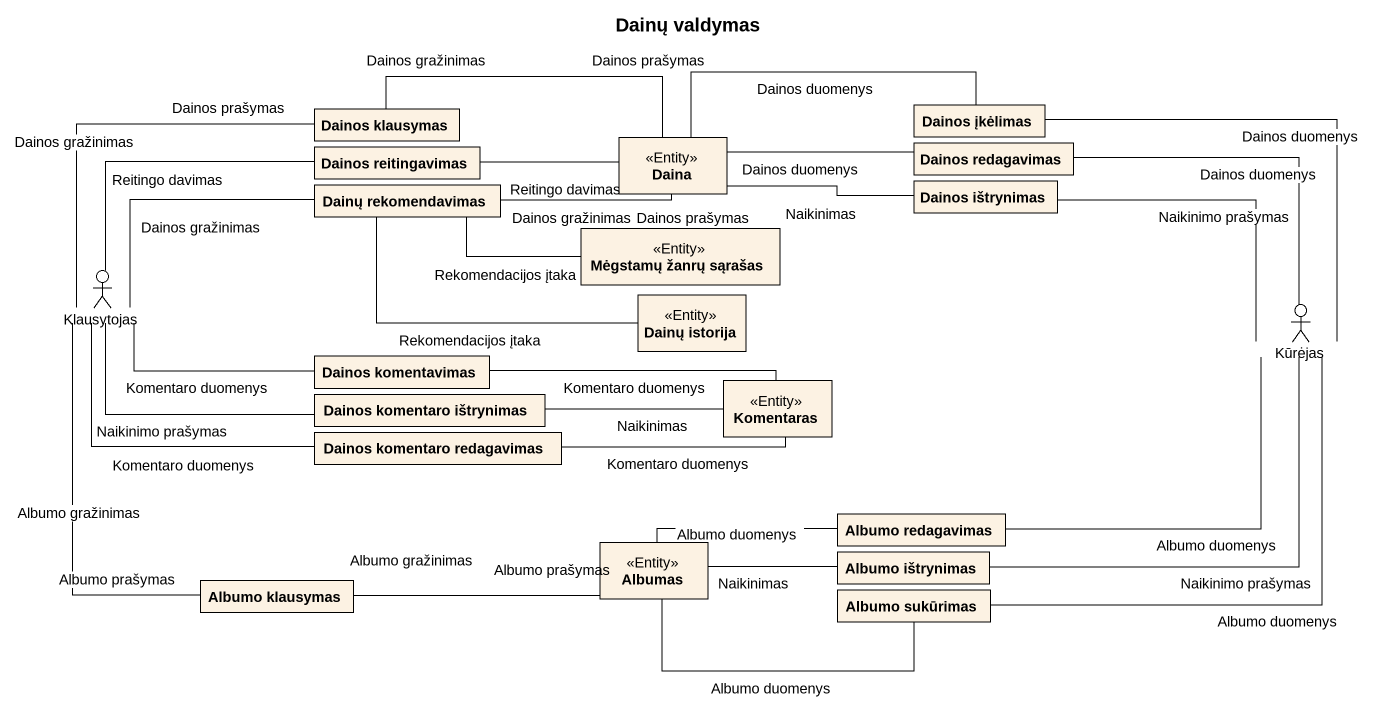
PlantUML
@startuml
title Dainų valdymas
allowmixing
hide circle
hide empty members
class "Dainos įkėlimas" as Dainos_įkėlimas
class "Dainos reitingavimas" as Dainos_reitingavimas
class "Dainos klausymas" as Dainos_klausymas
class Daina <<Entity>>
class "Dainos redagavimas" as Dainos_redagavimas
class "Dainų rekomendavimas" as Dainų_rekomendavimas
class "Dainos ištrynimas" as Dainos_ištrynimas
actor Klausytojas
class "Mėgstamų žanrų sąrašas" as Mėgstamų_žanrų_sąrašas <<Entity>>
class "Dainų istorija" as Dainų_istorija <<Entity>>
actor Kūrėjas
class "Dainos komentaro ištrynimas" as Dainos_komentaro_ištrynimas
class "Dainos komentavimas" as Dainos_komentavimas
class Komentaras <<Entity>>
class "Dainos komentaro redagavimas" as Dainos_komentaro_redagavimas
class "Albumo redagavimas" as Albumo_redagavimas
class "Albumo klausymas" as Albumo_klausymas
class Albumas <<Entity>>
class "Albumo sukūrimas" as Albumo_sukūrimas
class "Albumo ištrynimas" as Albumo_ištrynimas
Dainos_įkėlimas -left- Daina : Dainos duomenys
Dainos_reitingavimas -right- Daina : Reitingo davimas
Dainos_reitingavimas -left- Klausytojas : Reitingo davimas
Dainos_klausymas -right- Daina : Dainos prašymas\nDainos gražinimas
Dainos_redagavimas -left- Daina : Dainos duomenys
Dainų_rekomendavimas -right- Daina : Dainos prašymas\nDainos gražinimas
Dainų_rekomendavimas -left- Klausytojas : Dainos gražinimas
Dainos_ištrynimas -left- Daina : Naikinimas
Dainos_ištrynimas -right- Kūrėjas : Naikinimo prašymas
Klausytojas -up- Dainos_klausymas : Dainos prašymas\nDainos gražinimas
Klausytojas -right- Dainos_komentaro_ištrynimas : Naikinimo prašymas
Klausytojas -right- Dainos_komentavimas : Komentaro duomenys
Mėgstamų_žanrų_sąrašas -left- Dainų_rekomendavimas : Rekomendacijos įtaka
Dainų_istorija -left- Dainų_rekomendavimas : Rekomendacijos įtaka
Kūrėjas -up- Dainos_įkėlimas : Dainos duomenys
Kūrėjas -left- Dainos_redagavimas : Dainos duomenys
Dainos_komentaro_ištrynimas -right- Komentaras : Naikinimas
Komentaras -left- Dainos_komentavimas : Komentaro duomenys
Dainos_komentaro_redagavimas -left- Klausytojas : Komentaro duomenys
Dainos_komentaro_redagavimas -right- Komentaras : Komentaro duomenys
Albumo_redagavimas -right- Kūrėjas : Albumo duomenys
Albumo_redagavimas -left- Albumas : Albumo duomenys
Albumo_klausymas -up- Klausytojas : Albumo gražinimas\nAlbumo prašymas
Albumo_klausymas -right- Albumas : Albumo gražinimas\nAlbumo prašymas
Albumo_sukūrimas -up- Kūrėjas : Albumo duomenys
Albumo_sukūrimas -left- Albumas : Albumo duomenys
Albumo_ištrynimas -up- Kūrėjas : Naikinimo prašymas
Albumo_ištrynimas -left- Albumas : Naikinimas
@enduml
